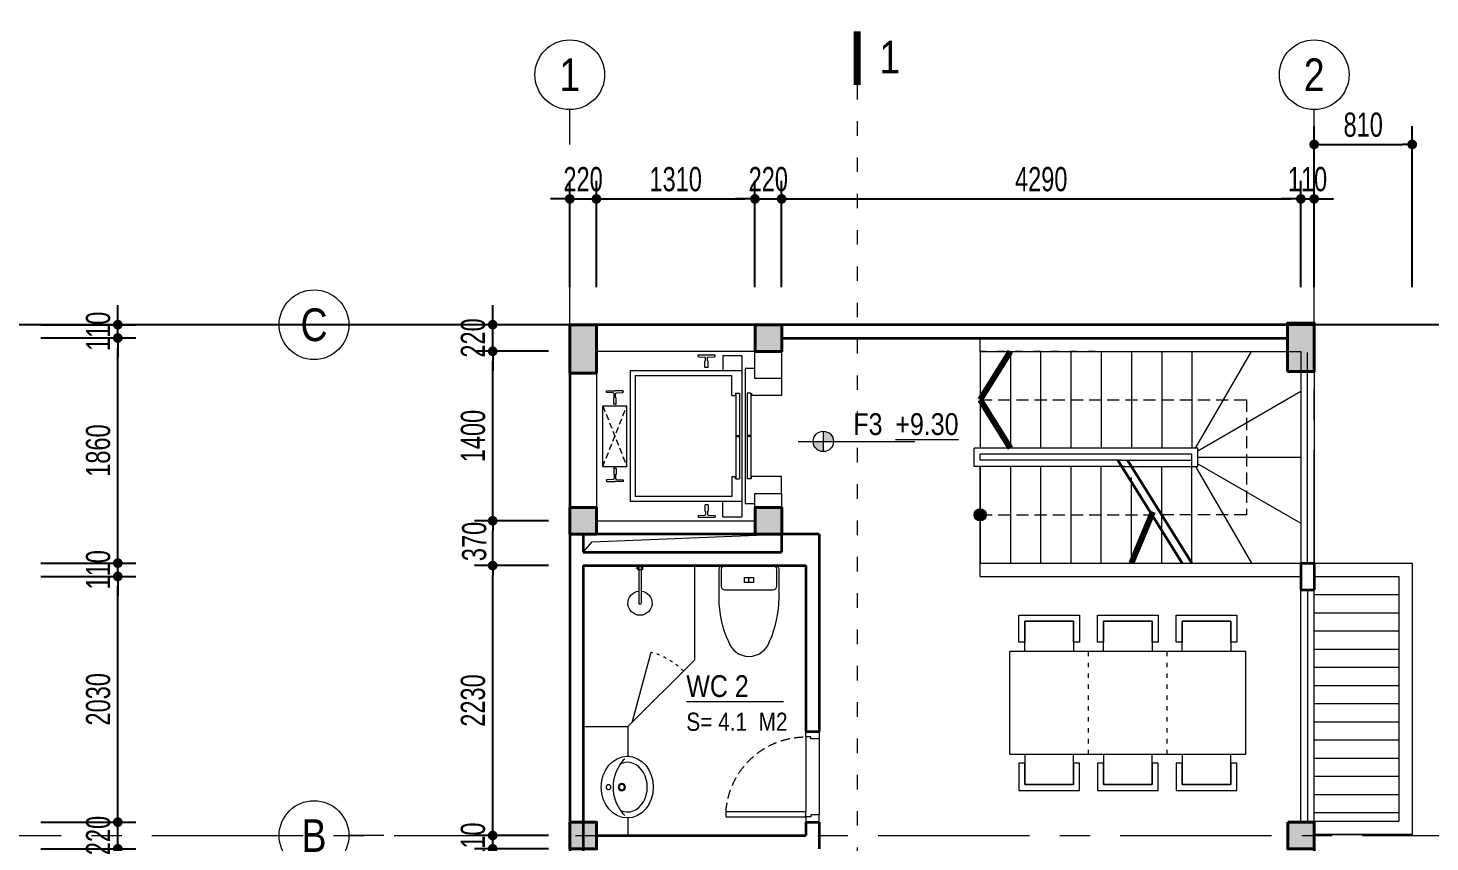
# Model space of a CAD drawing. Header units: millimetres. Extents: x 942520 to 1056220, y -189448 to -147448.
# Drawn here: x 966212 to 977795, y -173459 to -166735 of the extents above; entities that cross this region are included whole.
import ezdxf
from ezdxf.enums import TextEntityAlignment as Align

# ---------------------------------------------------------------- set-up
doc = ezdxf.new("R2010")
doc.units = ezdxf.units.MM
doc.header["$MEASUREMENT"] = 0
doc.header["$PDMODE"] = 2
doc.header["$PDSIZE"] = 1
for name, pattern in [('ACAD_ISO03W100', [30, 12, -18]), ('CENTER', [2, 1.25, -0.25, 0.25, -0.25]), ('DASHED', [0.75, 0.5, -0.25])]:
    doc.linetypes.add(name, pattern=pattern)
doc.layers.get('DEFPOINTS').update_dxf_attribs({"color": 1})
for name, color, linetype, lineweight in [('DWGshare.com_1', 7, 'Continuous', 35), ('DWGshare.com_10', 126, 'Continuous', 13), ('DWGshare.com_11', 142, 'Continuous', 15), ('DWGshare.com_12', 139, 'CENTER', 9), ('DWGshare.com_2', 1, 'Continuous', 40), ('DWGshare.com_3', 125, 'Continuous', 18), ('DWGshare.com_4', 159, 'Continuous', 9), ('DWGshare.com_6', 122, 'Continuous', 18), ('DWGshare.com_7', 139, 'Continuous', 9), ('DWGshare.com_8', 250, 'Continuous', 5)]:
    doc.layers.add(name, color=color, linetype=linetype, lineweight=lineweight)
doc.layers.add('DWGshare.com_18', color=40, linetype='Continuous', lineweight=9, plot=False)
doc.styles.add('DWGshare.com_1', font='VHARIALN.TTF')
doc.styles.add('DWGshare.com_3', font='VHARIALN.TTF', dxfattribs={"width": 0.85})
doc.dimstyles.new('DWGshare.com_1', dxfattribs={"dimscale": 100, "dimtxt": 1.8, "dimasz": 0.8, "dimexe": 1.5, "dimexo": 0, "dimgap": 0.6, "dimtad": 1, "dimdec": 0, "dimlfac": 2, "dimzin": 0, "dimdsep": 46, "dimtxsty": 'DWGshare.com_3', "dimblk": 'DWGshare.com_38', "dimcen": 0, "dimclrd": 256, "dimclre": 256, "dimclrt": 124, "dimazin": 2, "dimtfac": 0.75, "dimtdec": 0, "dimtix": 1, "dimtmove": 2, "dimatfit": 2, "dimfxl": 1, "dimtolj": 1, "dimtzin": 0, "dimarcsym": 0})

# ---------------------------------------------------------------- blocks, each defined once
blk = doc.blocks.new('DWGshare.com_61')
for p, q in [((154, 1420), (295, 1420)), ((295, 1420), (295, 1170)), ((963, 1420), (963, 1170)), ((1104, 1420), (963, 1420)), ((70, 1200), (70, 1120)), ((275, 1170), (295, 1170)), ((983, 1165), (275, 1165)), ((275, 1165), (275, 1135)), ((625, 1165), (625, 1135)), ((633, 1165), (633, 1135)), ((983, 1170), (963, 1170)), ((983, 1165), (983, 1135)), ((1188, 1200), (1188, 1120)), ((1296, 1090), (-38, 1090)), ((-38, 934), (-38, 1090)), ((1188, 1120), (70, 1120)), ((88, 1090), (88, 169)), ((983, 1135), (275, 1135)), ((983, 1073), (275, 1073)), ((275, 1043), (275, 1073)), ((983, 1043), (275, 1043)), ((625, 1043), (625, 1073)), ((633, 1043), (633, 1073)), ((983, 1043), (983, 1073)), ((1170, 169), (1170, 1090)), ((1296, 934), (1296, 1090)), ((-38, 934), (88, 934)), ((295, 1010), (129, 1010)), ((129, 1010), (129, 210)), ((275, 1038), (295, 1038)), ((295, 1010), (295, 1038)), ((963, 1010), (963, 1038)), ((983, 1038), (963, 1038)), ((963, 1010), (1129, 1010)), ((1129, 210), (1129, 1010)), ((1296, 934), (1170, 934)), ((-41, 730), (-41, 870)), ((-31, 870), (-41, 870)), ((-24, 814), (-26, 865)), ((60, 814), (10, 814)), ((10, 814), (10, 814)), ((61, 813), (60, 814)), ((61, 813), (61, 787)), ((1197, 813), (1198, 814)), ((1197, 813), (1197, 787)), ((1198, 814), (1248, 814)), ((1248, 814), (1248, 814)), ((1282, 814), (1284, 865)), ((1289, 870), (1299, 870)), ((1299, 730), (1299, 870)), ((-31, 730), (-41, 730)), ((-26, 735), (-24, 786)), ((5, 809), (-19, 809)), ((5, 791), (-19, 791)), ((60, 786), (10, 786)), ((10, 786), (10, 786)), ((60, 786), (61, 787)), ((1198, 786), (1197, 787)), ((1198, 786), (1248, 786)), ((1248, 786), (1248, 786)), ((1253, 809), (1277, 809)), ((1253, 791), (1277, 791)), ((1284, 735), (1282, 786)), ((1289, 730), (1299, 730)), ((1170, 169), (88, 169)), ((1129, 210), (129, 210)), ((378, 142, 0), (879, 142, 0)), ((378, -58, 0), (378, 142, 0)), ((378, -38, 0), (378, 122, 0)), ((879, -58, 0), (879, 142, 0)), ((879, -38, 0), (879, 122, 0)), ((264, 112, 0), (255, 112, 0)), ((264, 112, 0), (255, 112, 0)), ((255, 112, 0), (255, 42, 0)), ((255, 112, 0), (255, 42, 0)), ((255, -28, 0), (255, 42, 0)), ((255, -28, 0), (255, 42, 0)), ((271, 57, 0), (268, 108, 0)), ((271, 57, 0), (268, 108, 0)), ((271, 27, 0), (268, -23, 0)), ((271, 27, 0), (268, -23, 0)), ((307, 47, 0), (280, 48, 0)), ((307, 47, 0), (280, 48, 0)), ((307, 37, 0), (280, 36, 0)), ((307, 37, 0), (280, 36, 0)), ((363, 52, 0), (313, 52, 0)), ((363, 52, 0), (313, 52, 0)), ((363, 33, 0), (313, 33, 0)), ((363, 33, 0), (313, 33, 0)), ((363, 42, 0), (363, 52, 0)), ((363, 42, 0), (363, 52, 0)), ((363, 42, 0), (363, 33, 0)), ((363, 42, 0), (363, 33, 0)), ((894, 42, 0), (894, 52, 0)), ((894, 52, 0), (945, 52, 0)), ((894, 42, 0), (894, 33, 0)), ((894, 33, 0), (945, 33, 0)), ((951, 47, 0), (978, 48, 0)), ((951, 37, 0), (978, 36, 0)), ((987, 57, 0), (990, 108, 0)), ((987, 27, 0), (990, -23, 0)), ((994, 112, 0), (1002, 112, 0)), ((1002, 112, 0), (1002, 42, 0)), ((1002, -28, 0), (1002, 42, 0)), ((264, -28, 0), (255, -28, 0)), ((264, -28, 0), (255, -28, 0)), ((378, -58, 0), (879, -58, 0)), ((994, -28, 0), (1002, -28, 0))]:
    blk.add_line(p, q)
at = {"linetype": 'DASHED', "ltscale": 100}
for p, q in [((879, -58, 0), (378, 142, 0)), ((378, -58, 0), (879, 142, 0))]:
    blk.add_line(p, q, dxfattribs=at)
for centre, radius, start, end in [((-31, 865), 5, 2.8041, 90), ((-19, 814), 5, 182.8041, 270), ((5, 814), 5, 270, 0), ((1253, 814), 5, 180, 270), ((1277, 814), 5, 270, 357.1959), ((1289, 865), 5, 90, 177.1959), ((-31, 735), 5, 270, 357.1959), ((-19, 786), 5, 90, 177.1959), ((5, 786), 5, 0, 90), ((1253, 786), 5, 90, 180), ((1277, 786), 5, 2.8041, 90), ((1289, 735), 5, 182.8041, 270), ((264, 107, 0), 4.8, 3.2718, 90), ((264, 107, 0), 4.8, 3.2718, 90), ((281, 58, 0), 9.5, 183.2718, 267.8011), ((281, 58, 0), 9.5, 183.2718, 267.8011), ((281, 27, 0), 9.5, 92.1989, 176.7282), ((281, 27, 0), 9.5, 92.1989, 176.7282), ((307, 54, 0), 6.4, 267.8011, 342.7257), ((307, 54, 0), 6.4, 267.8011, 342.7257), ((307, 31, 0), 6.4, 17.2743, 92.1989), ((307, 31, 0), 6.4, 17.2743, 92.1989), ((951, 54, 0), 6.4, 197.2743, 272.1989), ((951, 31, 0), 6.4, 87.8011, 162.7257), ((977, 58, 0), 9.5, 272.1989, 356.7282), ((977, 27, 0), 9.5, 3.2718, 87.8011), ((994, 107, 0), 4.8, 90, 176.7282), ((264, -23, 0), 4.8, 270, 356.7282), ((264, -23, 0), 4.8, 270, 356.7282), ((994, -23, 0), 4.8, 183.2718, 270)]:
    blk.add_arc(centre, radius, start, end)
blk = doc.blocks.new('DWGshare.com_64')
at = {"layer": 'DWGshare.com_1', "linetype": 'Continuous', "lineweight": 0}
blk.add_lwpolyline([(1395, 0), (1730, 0), (1730, 1750), (0, 1750), (0, 0), (445, 0), (445, 220), (220, 220), (220, 1530), (1620, 1530), (1620, 220), (1395, 220), (1395, 0)], dxfattribs=at)
at = {"layer": 'DWGshare.com_8', "rotation": 180}
blk.add_blockref('DWGshare.com_61', (1549, 1420), dxfattribs=at)
blk = doc.blocks.new('DWGshare.com_22')
at = {"ltscale": 2}
for p, q in [((-705, 110), (-85, 110)), ((-690, 0), (-60, 0))]:
    blk.add_line(p, q, dxfattribs=at)
for points in [[(-45, 770), (-45, 110), (-85, 110), (-85, 770)], [(-750, 110), (-750, 0), (-690, 0), (-690, 70), (-705, 70), (-705, 110)], [(0, 110), (0, 0), (-60, 0), (-60, 70), (-45, 70), (-45, 110)]]:
    blk.add_lwpolyline(points, close=True, dxfattribs=at)
at = {"linetype": 'DASHED', "ltscale": 150}
blk.add_arc((-43, 109), 662, 93.6625, 179.9173, dxfattribs=at)
blk = doc.blocks.new('DWGshare.com_21')
blk.add_line((139, -15), (99, -15))
for points in [[(37, 235), (37, 235, 0.414214), (0, 198), (0, -228, 0.414214), (37, -265), (266, -265, 0.10183), (628, -185, 0.71705), (628, 155, 0.10183), (266, 235), (37, 235)], [(0, -215, 0.414214), (30, -245), (170, -245, 0.414214), (200, -215), (200, 185, 0.414214), (170, 215), (30, 215, 0.414214), (0, 185)]]:
    blk.add_lwpolyline(points, format="xyb")
blk.add_lwpolyline([(139, -52), (99, -52), (99, 22), (139, 22)], close=True)
blk = doc.blocks.new('DWGshare.com_31')
for centre, radius in [((-110, 0), 20), ((0, 0), 30), ((0, 0), 22.5)]:
    blk.add_circle(centre, radius)
for centre, radius, start, end in [((85, 152), 101, 126.5424, 148.3079), ((271, 0), 341, 142.9899, 217.0101), ((85, -152), 101, 211.6921, 233.4576)]:
    blk.add_arc(centre, radius, start, end)
at = {"extrusion": (0, 0, -1)}
blk.add_ellipse((45, 0), major_axis=(0, -255), ratio=0.843137, dxfattribs=at)
blk.add_ellipse((45, 0), major_axis=(0, -205), ratio=0.804878, start_param=2.803213, end_param=6.621564, dxfattribs=at)
blk = doc.blocks.new('DWGshare.com_27')
at = {"lineweight": 0}
for p, q in [((-20, 305), (-20, 275)), ((-20, 305), (20, 305)), ((-20, 275), (20, 275)), ((-18, 305), (-18, 275)), ((-15, 310), (-15, 305)), ((-15, 310), (15, 310)), ((-15, 305), (-15, 275)), ((-10, 310), (-10, 0)), ((-10, 305), (-10, 287)), ((10, 310), (10, 0)), ((10, 305), (10, 287)), ((15, 310), (15, 305)), ((15, 305), (15, 275)), ((18, 305), (18, 275)), ((20, 305), (20, 275))]:
    blk.add_line(p, q, dxfattribs=at)
at = {"lineweight": 0, "flags": 128}
blk.add_lwpolyline([(20, 287), (30, 287), (30, 292), (20, 292)], dxfattribs=at)
at = {"lineweight": 0}
for radius, start, end in [(100, 95.7392, 84.2608), (10, 180, 360)]:
    blk.add_arc((0, 0), radius, start, end, dxfattribs=at)
blk = doc.blocks.new('DWGshare.com_11')
blk.add_line((0, 0), (520, 300))
at = {"linetype": 'ACAD_ISO03W100', "ltscale": 2}
blk.add_arc((0, 0), 600, 0, 30, dxfattribs=at)
blk = doc.blocks.new('DWGshare.com_38')
at = {"color": 0, "linetype": 'ByBlock', "lineweight": -2}
blk.add_line((-0.5, 0), (-1, 0), dxfattribs=at)
at = {"color": 0, "linetype": 'ByBlock', "const_width": 0.5}
blk.add_lwpolyline([(-0.25, 0, 1), (0.25, 0, 1)], format="xyb", close=True, dxfattribs=at)
blk = doc.blocks.new('*D54')
at = {"layer": 'DEFPOINTS', "color": 0, "linetype": 'Continuous', "transparency": 16777216}
for p in [(966319, -173296), (966954, -173296), (966319, -173516)]:
    blk.add_point(p, dxfattribs=at)
at = {"layer": 'DWGshare.com_10', "linetype": 'Continuous', "lineweight": -2, "transparency": 16777216}
for p, q in [((966954, -173216), (966954, -173136)), ((966319, -173296), (967104, -173296)), ((966954, -173516), (966954, -173296)), ((966319, -173516), (967104, -173516)), ((966954, -173596), (966954, -173676))]:
    blk.add_line(p, q, dxfattribs=at)
at = {"layer": 'DWGshare.com_10', "linetype": 'Continuous', "lineweight": -2, "transparency": 16777216, "xscale": 80, "yscale": 80, "zscale": 80}
for p, rotation in [((966954, -173296), 270), ((966954, -173516), 90)]:
    blk.add_blockref('DWGshare.com_38', p, dxfattribs=dict(at, rotation=rotation))
at = {"layer": 'DWGshare.com_10', "color": 124, "linetype": 'Continuous', "transparency": 16777216, "insert": (966792, -173406), "char_height": 200, "attachment_point": 5, "rotation": 90, "style": 'DWGshare.com_3'}
blk.add_mtext('\\A1;220', dxfattribs=at)
blk = doc.blocks.new('DWGshare.com_108')
at = {"color": 0, "linetype": 'ByBlock', "lineweight": -2}
for p, q in [((-1, 0.17), (0, 0)), ((-1, 0.17), (-1, -0.17)), ((0, 0), (-1, -0.17))]:
    blk.add_line(p, q, dxfattribs=at)
blk = doc.blocks.new('*D55')
at = {"layer": 'DEFPOINTS', "color": 0, "linetype": 'Continuous', "transparency": 16777216}
for p in [(966319, -171266), (966954, -171266), (966319, -173296)]:
    blk.add_point(p, dxfattribs=at)
at = {"layer": 'DWGshare.com_10', "linetype": 'Continuous', "lineweight": -2, "transparency": 16777216}
for p, q in [((966319, -171266), (967104, -171266)), ((966954, -173216), (966954, -171346)), ((966319, -173296), (967104, -173296))]:
    blk.add_line(p, q, dxfattribs=at)
at = {"layer": 'DWGshare.com_10', "linetype": 'Continuous', "lineweight": -2, "transparency": 16777216, "xscale": 80, "yscale": 80, "zscale": 80}
for p, rotation in [((966954, -171266), 90), ((966954, -173296), 270)]:
    blk.add_blockref('DWGshare.com_38', p, dxfattribs=dict(at, rotation=rotation))
at = {"layer": 'DWGshare.com_10', "color": 124, "linetype": 'Continuous', "transparency": 16777216, "insert": (966792, -172281), "char_height": 200, "attachment_point": 5, "rotation": 90, "style": 'DWGshare.com_3'}
blk.add_mtext('\\A1;2030', dxfattribs=at)
blk = doc.blocks.new('*D56')
at = {"layer": 'DEFPOINTS', "color": 0, "linetype": 'Continuous', "transparency": 16777216}
for p in [(966319, -171156), (966954, -171156), (966319, -171266)]:
    blk.add_point(p, dxfattribs=at)
at = {"layer": 'DWGshare.com_10', "linetype": 'Continuous', "lineweight": -2, "transparency": 16777216}
for p, q in [((966954, -171076), (966954, -170996)), ((966319, -171156), (967104, -171156)), ((966954, -171266), (966954, -171156)), ((966319, -171266), (967104, -171266)), ((966954, -171346), (966954, -171426))]:
    blk.add_line(p, q, dxfattribs=at)
at = {"layer": 'DWGshare.com_10', "linetype": 'Continuous', "lineweight": -2, "transparency": 16777216, "xscale": 80, "yscale": 80, "zscale": 80}
for p, rotation in [((966954, -171156), 270), ((966954, -171266), 90)]:
    blk.add_blockref('DWGshare.com_38', p, dxfattribs=dict(at, rotation=rotation))
at = {"layer": 'DWGshare.com_10', "color": 124, "linetype": 'Continuous', "transparency": 16777216, "insert": (966792, -171211), "char_height": 200, "attachment_point": 5, "rotation": 90, "style": 'DWGshare.com_3'}
blk.add_mtext('\\A1;110', dxfattribs=at)
blk = doc.blocks.new('*D57')
at = {"layer": 'DEFPOINTS', "color": 0, "linetype": 'Continuous', "transparency": 16777216}
for p in [(966319, -169296), (966954, -169296), (966319, -171156)]:
    blk.add_point(p, dxfattribs=at)
at = {"layer": 'DWGshare.com_10', "linetype": 'Continuous', "lineweight": -2, "transparency": 16777216}
for p, q in [((966319, -169296), (967104, -169296)), ((966954, -171076), (966954, -169376)), ((966319, -171156), (967104, -171156))]:
    blk.add_line(p, q, dxfattribs=at)
at = {"layer": 'DWGshare.com_10', "linetype": 'Continuous', "lineweight": -2, "transparency": 16777216, "xscale": 80, "yscale": 80, "zscale": 80}
for p, rotation in [((966954, -169296), 90), ((966954, -171156), 270)]:
    blk.add_blockref('DWGshare.com_38', p, dxfattribs=dict(at, rotation=rotation))
at = {"layer": 'DWGshare.com_10', "color": 124, "linetype": 'Continuous', "transparency": 16777216, "insert": (966792, -170226), "char_height": 200, "attachment_point": 5, "rotation": 90, "style": 'DWGshare.com_3'}
blk.add_mtext('\\A1;1860', dxfattribs=at)
blk = doc.blocks.new('*D58')
at = {"layer": 'DEFPOINTS', "color": 0, "linetype": 'Continuous', "transparency": 16777216}
for p in [(966319, -169186), (966954, -169186), (966319, -169296)]:
    blk.add_point(p, dxfattribs=at)
at = {"layer": 'DWGshare.com_10', "linetype": 'Continuous', "lineweight": -2, "transparency": 16777216}
for p, q in [((966954, -169106), (966954, -169026)), ((966319, -169186), (967104, -169186)), ((966954, -169296), (966954, -169186)), ((966319, -169296), (967104, -169296)), ((966954, -169376), (966954, -169456))]:
    blk.add_line(p, q, dxfattribs=at)
at = {"layer": 'DWGshare.com_10', "linetype": 'Continuous', "lineweight": -2, "transparency": 16777216, "xscale": 80, "yscale": 80, "zscale": 80}
for p, rotation in [((966954, -169186), 270), ((966954, -169296), 90)]:
    blk.add_blockref('DWGshare.com_38', p, dxfattribs=dict(at, rotation=rotation))
at = {"layer": 'DWGshare.com_10', "color": 124, "linetype": 'Continuous', "transparency": 16777216, "insert": (966792, -169241), "char_height": 200, "attachment_point": 5, "rotation": 90, "style": 'DWGshare.com_3'}
blk.add_mtext('\\A1;110', dxfattribs=at)
blk = doc.blocks.new('*D87')
at = {"layer": 'DEFPOINTS', "color": 0, "linetype": 'Continuous', "transparency": 16777216}
for p in [(970908, -168147), (970688, -168877), (970908, -168877)]:
    blk.add_point(p, dxfattribs=at)
at = {"layer": 'DWGshare.com_10', "linetype": 'Continuous', "lineweight": -2, "transparency": 16777216}
for p, q in [((970688, -168877), (970688, -167997)), ((970908, -168877), (970908, -167997)), ((970608, -168147), (970528, -168147)), ((970688, -168147), (970908, -168147)), ((970988, -168147), (971068, -168147))]:
    blk.add_line(p, q, dxfattribs=at)
at = {"layer": 'DWGshare.com_10', "linetype": 'Continuous', "lineweight": -2, "transparency": 16777216, "xscale": 80, "yscale": 80, "zscale": 80}
blk.add_blockref('DWGshare.com_38', (970688, -168147), dxfattribs=at)
at = {"layer": 'DWGshare.com_10', "linetype": 'Continuous', "lineweight": -2, "transparency": 16777216, "xscale": 80, "yscale": 80, "zscale": 80, "rotation": 180}
blk.add_blockref('DWGshare.com_38', (970908, -168147), dxfattribs=at)
at = {"layer": 'DWGshare.com_10', "color": 124, "linetype": 'Continuous', "transparency": 16777216, "insert": (970798, -167985), "char_height": 200, "attachment_point": 5, "style": 'DWGshare.com_3'}
blk.add_mtext('\\A1;220', dxfattribs=at)
blk = doc.blocks.new('*D88')
at = {"layer": 'DEFPOINTS', "color": 0, "linetype": 'Continuous', "transparency": 16777216}
for p in [(972218, -168147), (970908, -168877), (972218, -168877)]:
    blk.add_point(p, dxfattribs=at)
at = {"layer": 'DWGshare.com_10', "linetype": 'Continuous', "lineweight": -2, "transparency": 16777216}
for p, q in [((970908, -168877), (970908, -167997)), ((972218, -168877), (972218, -167997)), ((970988, -168147), (972138, -168147))]:
    blk.add_line(p, q, dxfattribs=at)
at = {"layer": 'DWGshare.com_10', "linetype": 'Continuous', "lineweight": -2, "transparency": 16777216, "xscale": 80, "yscale": 80, "zscale": 80, "rotation": 180}
blk.add_blockref('DWGshare.com_38', (970908, -168147), dxfattribs=at)
at = {"layer": 'DWGshare.com_10', "linetype": 'Continuous', "lineweight": -2, "transparency": 16777216, "xscale": 80, "yscale": 80, "zscale": 80}
blk.add_blockref('DWGshare.com_38', (972218, -168147), dxfattribs=at)
at = {"layer": 'DWGshare.com_10', "color": 124, "linetype": 'Continuous', "transparency": 16777216, "insert": (971563, -167985), "char_height": 200, "attachment_point": 5, "style": 'DWGshare.com_3'}
blk.add_mtext('\\A1;1310', dxfattribs=at)
blk = doc.blocks.new('*D89')
at = {"layer": 'DEFPOINTS', "color": 0, "linetype": 'Continuous', "transparency": 16777216}
for p in [(972438, -168147), (972218, -168877), (972438, -168877)]:
    blk.add_point(p, dxfattribs=at)
at = {"layer": 'DWGshare.com_10', "linetype": 'Continuous', "lineweight": -2, "transparency": 16777216}
for p, q in [((972218, -168877), (972218, -167997)), ((972438, -168877), (972438, -167997)), ((972138, -168147), (972058, -168147)), ((972218, -168147), (972438, -168147)), ((972518, -168147), (972598, -168147))]:
    blk.add_line(p, q, dxfattribs=at)
at = {"layer": 'DWGshare.com_10', "linetype": 'Continuous', "lineweight": -2, "transparency": 16777216, "xscale": 80, "yscale": 80, "zscale": 80}
blk.add_blockref('DWGshare.com_38', (972218, -168147), dxfattribs=at)
at = {"layer": 'DWGshare.com_10', "linetype": 'Continuous', "lineweight": -2, "transparency": 16777216, "xscale": 80, "yscale": 80, "zscale": 80, "rotation": 180}
blk.add_blockref('DWGshare.com_38', (972438, -168147), dxfattribs=at)
at = {"layer": 'DWGshare.com_10', "color": 124, "linetype": 'Continuous', "transparency": 16777216, "insert": (972328, -167985), "char_height": 200, "attachment_point": 5, "style": 'DWGshare.com_3'}
blk.add_mtext('\\A1;220', dxfattribs=at)
blk = doc.blocks.new('*D90')
at = {"layer": 'DEFPOINTS', "color": 0, "linetype": 'Continuous', "transparency": 16777216}
for p in [(976728, -168147), (972438, -168877), (976728, -168877)]:
    blk.add_point(p, dxfattribs=at)
at = {"layer": 'DWGshare.com_10', "linetype": 'Continuous', "lineweight": -2, "transparency": 16777216}
for p, q in [((972438, -168877), (972438, -167997)), ((976728, -168877), (976728, -167997)), ((972518, -168147), (976648, -168147))]:
    blk.add_line(p, q, dxfattribs=at)
at = {"layer": 'DWGshare.com_10', "linetype": 'Continuous', "lineweight": -2, "transparency": 16777216, "xscale": 80, "yscale": 80, "zscale": 80, "rotation": 180}
blk.add_blockref('DWGshare.com_38', (972438, -168147), dxfattribs=at)
at = {"layer": 'DWGshare.com_10', "linetype": 'Continuous', "lineweight": -2, "transparency": 16777216, "xscale": 80, "yscale": 80, "zscale": 80}
blk.add_blockref('DWGshare.com_38', (976728, -168147), dxfattribs=at)
at = {"layer": 'DWGshare.com_10', "color": 124, "linetype": 'Continuous', "transparency": 16777216, "insert": (974583, -167985), "char_height": 200, "attachment_point": 5, "style": 'DWGshare.com_3'}
blk.add_mtext('\\A1;4290', dxfattribs=at)
blk = doc.blocks.new('*D91')
at = {"layer": 'DEFPOINTS', "color": 0, "linetype": 'Continuous', "transparency": 16777216}
for p in [(976838, -168147), (976728, -168877), (976838, -168877)]:
    blk.add_point(p, dxfattribs=at)
at = {"layer": 'DWGshare.com_10', "linetype": 'Continuous', "lineweight": -2, "transparency": 16777216}
for p, q in [((976728, -168877), (976728, -167997)), ((976838, -168877), (976838, -167997)), ((976648, -168147), (976568, -168147)), ((976728, -168147), (976838, -168147)), ((976918, -168147), (976998, -168147))]:
    blk.add_line(p, q, dxfattribs=at)
at = {"layer": 'DWGshare.com_10', "linetype": 'Continuous', "lineweight": -2, "transparency": 16777216, "xscale": 80, "yscale": 80, "zscale": 80}
blk.add_blockref('DWGshare.com_38', (976728, -168147), dxfattribs=at)
at = {"layer": 'DWGshare.com_10', "linetype": 'Continuous', "lineweight": -2, "transparency": 16777216, "xscale": 80, "yscale": 80, "zscale": 80, "rotation": 180}
blk.add_blockref('DWGshare.com_38', (976838, -168147), dxfattribs=at)
at = {"layer": 'DWGshare.com_10', "color": 124, "linetype": 'Continuous', "transparency": 16777216, "insert": (976783, -167985), "char_height": 200, "attachment_point": 5, "style": 'DWGshare.com_3'}
blk.add_mtext('\\A1;110', dxfattribs=at)
blk = doc.blocks.new('DWGshare.com_28')
blk.add_line((0, -288), (0, 0))
blk.add_circle((0, 288), 288)
at = {"style": 'DWGshare.com_1'}
blk.add_attdef('1', text='', height=270, dxfattribs=at).set_placement((0, 288), align=Align.MIDDLE_CENTER)
blk = doc.blocks.new('DWGshare.com_98')
at = {"layer": 'DWGshare.com_6'}
ref = blk.add_blockref('DWGshare.com_28', (0, 10817.3), dxfattribs=at)
ref.add_attrib('1', '1', dxfattribs={"layer": '0', "height": 270, "style": 'DWGshare.com_1'}).set_placement((0, 11105), align=Align.MIDDLE_CENTER)
ref = blk.add_blockref('DWGshare.com_28', (6150, 10817.3), dxfattribs=at)
ref.add_attrib('1', '2', dxfattribs={"layer": '0', "height": 270, "style": 'DWGshare.com_1'}).set_placement((6150, 11105), align=Align.MIDDLE_CENTER)
ref = blk.add_blockref('DWGshare.com_28', (-1825.3, 9040), dxfattribs=dict(at, rotation=90))
ref.add_attrib('1', 'c', dxfattribs={"layer": '0', "height": 270, "style": 'DWGshare.com_1'}).set_placement((-2113, 9040), align=Align.MIDDLE_CENTER)
ref = blk.add_blockref('DWGshare.com_28', (-1825.3, 4820), dxfattribs=dict(at, rotation=90))
ref.add_attrib('1', 'b', dxfattribs={"layer": '0', "height": 270, "style": 'DWGshare.com_1'}).set_placement((-2113, 4820), align=Align.MIDDLE_CENTER)
blk = doc.blocks.new('*D100')
at = {"layer": 'DEFPOINTS', "color": 0, "linetype": 'Continuous', "transparency": 16777216}
for p in [(977648, -167697), (976838, -168877), (977648, -168877)]:
    blk.add_point(p, dxfattribs=at)
at = {"layer": 'DWGshare.com_10', "linetype": 'Continuous', "lineweight": -2, "transparency": 16777216}
for p, q in [((976838, -168877), (976838, -167547)), ((977648, -168877), (977648, -167547)), ((976918, -167697), (977568, -167697))]:
    blk.add_line(p, q, dxfattribs=at)
at = {"layer": 'DWGshare.com_10', "linetype": 'Continuous', "lineweight": -2, "transparency": 16777216, "xscale": 80, "yscale": 80, "zscale": 80, "rotation": 180}
blk.add_blockref('DWGshare.com_38', (976838, -167697), dxfattribs=at)
at = {"layer": 'DWGshare.com_10', "linetype": 'Continuous', "lineweight": -2, "transparency": 16777216, "xscale": 80, "yscale": 80, "zscale": 80}
blk.add_blockref('DWGshare.com_38', (977648, -167697), dxfattribs=at)
at = {"layer": 'DWGshare.com_10', "color": 124, "linetype": 'Continuous', "transparency": 16777216, "insert": (977243, -167535), "char_height": 200, "attachment_point": 5, "style": 'DWGshare.com_3'}
blk.add_mtext('\\A1;810', dxfattribs=at)
blk = doc.blocks.new('DWGshare.com_24')
h = blk.add_hatch(color=256)
h.paths.add_polyline_path([(-755, 84), (-755, 0), (-671, 0, 0.414214)])
h.paths.add_polyline_path([(-755, 0), (-839, 0, 0.414214), (-755, -84)])
for p, q in [((-964, 0), (0, 0)), ((-755, 84), (-755, -84))]:
    blk.add_line(p, q)
blk.add_circle((-755, 0), 84)
at = {"style": 'DWGshare.com_1', "flags": 12}
for tag, p in [('F2', (-507, 53)), ('%%U+3.60', (0, 53))]:
    blk.add_attdef(tag, p, '', height=180, dxfattribs=at)
blk = doc.blocks.new('DWGshare.com_39')
at = {"layer": 'DWGshare.com_2'}
h = blk.add_hatch(color=256, dxfattribs=at)
h.dxf.hatch_style = 1
h.paths.add_polyline_path([(749369, 239623), (749589, 239623), (749589, 239843), (749369, 239843)])
blk.add_lwpolyline([(749369, 239623), (749589, 239623), (749589, 239843), (749369, 239843)], close=True, dxfattribs=at)
blk = doc.blocks.new('DWGshare.com_44')
at = {"layer": 'DWGshare.com_2'}
blk.add_hatch(color=256, dxfattribs=at).paths.add_polyline_path([(-180, 0), (220, 0), (220, 220), (-180, 220)])
blk.add_lwpolyline([(-180, 0), (220, 0), (220, 220), (-180, 220)], close=True, dxfattribs=at)
blk = doc.blocks.new('DWGshare.com_101')
at = {"layer": 'DWGshare.com_3'}
blk.add_line((1717, -239), (1607, -239), dxfattribs=at)
at = {"layer": 'DWGshare.com_2', "xscale": -1}
for name, p, rotation in [('DWGshare.com_44', (-33, -239), 270), ('DWGshare.com_39', (-747871, 239604), 180), ('DWGshare.com_44', (5897, -225), 270), ('DWGshare.com_39', (-749401, 238094), 180), ('DWGshare.com_39', (-747871, 238094), 180), ('DWGshare.com_39', (-749401, 235494), 180), ('DWGshare.com_39', (-743471, 235494), 180), ('DWGshare.com_44', (187, -8839), 90), ('DWGshare.com_44', (6117, -8839), 90)]:
    blk.add_blockref(name, p, dxfattribs=dict(at, rotation=rotation))
blk = doc.blocks.new('*D160')
at = {"layer": 'DEFPOINTS', "color": 0, "linetype": 'Continuous', "transparency": 16777216}
for p in [(970051, -173406), (970511, -173406), (970511, -173516)]:
    blk.add_point(p, dxfattribs=at)
at = {"layer": 'DWGshare.com_10', "linetype": 'Continuous', "lineweight": -2, "transparency": 16777216}
for p, q in [((970051, -173326), (970051, -173246)), ((970511, -173406), (969901, -173406)), ((970051, -173516), (970051, -173406)), ((970511, -173516), (969901, -173516)), ((970051, -173596), (970051, -173676))]:
    blk.add_line(p, q, dxfattribs=at)
at = {"layer": 'DWGshare.com_10', "linetype": 'Continuous', "lineweight": -2, "transparency": 16777216, "xscale": 80, "yscale": 80, "zscale": 80}
for p, rotation in [((970051, -173406), 270), ((970051, -173516), 90)]:
    blk.add_blockref('DWGshare.com_38', p, dxfattribs=dict(at, rotation=rotation))
at = {"layer": 'DWGshare.com_10', "color": 124, "linetype": 'Continuous', "transparency": 16777216, "insert": (969889, -173461), "char_height": 200, "attachment_point": 5, "rotation": 90, "style": 'DWGshare.com_3'}
blk.add_mtext('\\A1;110', dxfattribs=at)
blk = doc.blocks.new('*D161')
at = {"layer": 'DEFPOINTS', "color": 0, "linetype": 'Continuous', "transparency": 16777216}
for p in [(970051, -171176), (970511, -171176), (970511, -173406)]:
    blk.add_point(p, dxfattribs=at)
at = {"layer": 'DWGshare.com_10', "linetype": 'Continuous', "lineweight": -2, "transparency": 16777216}
for p, q in [((970511, -171176), (969901, -171176)), ((970051, -173326), (970051, -171256)), ((970511, -173406), (969901, -173406))]:
    blk.add_line(p, q, dxfattribs=at)
at = {"layer": 'DWGshare.com_10', "linetype": 'Continuous', "lineweight": -2, "transparency": 16777216, "xscale": 80, "yscale": 80, "zscale": 80}
for p, rotation in [((970051, -171176), 90), ((970051, -173406), 270)]:
    blk.add_blockref('DWGshare.com_38', p, dxfattribs=dict(at, rotation=rotation))
at = {"layer": 'DWGshare.com_10', "color": 124, "linetype": 'Continuous', "transparency": 16777216, "insert": (969889, -172291), "char_height": 200, "attachment_point": 5, "rotation": 90, "style": 'DWGshare.com_3'}
blk.add_mtext('\\A1;2230', dxfattribs=at)
blk = doc.blocks.new('*D162')
at = {"layer": 'DEFPOINTS', "color": 0, "linetype": 'Continuous', "transparency": 16777216}
for p in [(970051, -170806), (970511, -170806), (970511, -171176)]:
    blk.add_point(p, dxfattribs=at)
at = {"layer": 'DWGshare.com_10', "linetype": 'Continuous', "lineweight": -2, "transparency": 16777216}
for p, q in [((970511, -170806), (969901, -170806)), ((970051, -171096), (970051, -170886)), ((970511, -171176), (969901, -171176))]:
    blk.add_line(p, q, dxfattribs=at)
at = {"layer": 'DWGshare.com_10', "linetype": 'Continuous', "lineweight": -2, "transparency": 16777216, "xscale": 80, "yscale": 80, "zscale": 80}
for p, rotation in [((970051, -170806), 90), ((970051, -171176), 270)]:
    blk.add_blockref('DWGshare.com_38', p, dxfattribs=dict(at, rotation=rotation))
at = {"layer": 'DWGshare.com_10', "color": 124, "linetype": 'Continuous', "transparency": 16777216, "insert": (969899, -170977), "char_height": 200, "attachment_point": 5, "rotation": 90, "style": 'DWGshare.com_3'}
blk.add_mtext('\\A1;370', dxfattribs=at)
blk = doc.blocks.new('*D163')
at = {"layer": 'DEFPOINTS', "color": 0, "linetype": 'Continuous', "transparency": 16777216}
for p in [(970051, -169406), (970511, -169406), (970511, -170806)]:
    blk.add_point(p, dxfattribs=at)
at = {"layer": 'DWGshare.com_10', "linetype": 'Continuous', "lineweight": -2, "transparency": 16777216}
for p, q in [((970511, -169406), (969901, -169406)), ((970051, -170726), (970051, -169486)), ((970511, -170806), (969901, -170806))]:
    blk.add_line(p, q, dxfattribs=at)
at = {"layer": 'DWGshare.com_10', "linetype": 'Continuous', "lineweight": -2, "transparency": 16777216, "xscale": 80, "yscale": 80, "zscale": 80}
for p, rotation in [((970051, -169406), 90), ((970051, -170806), 270)]:
    blk.add_blockref('DWGshare.com_38', p, dxfattribs=dict(at, rotation=rotation))
at = {"layer": 'DWGshare.com_10', "color": 124, "linetype": 'Continuous', "transparency": 16777216, "insert": (969889, -170106), "char_height": 200, "attachment_point": 5, "rotation": 90, "style": 'DWGshare.com_3'}
blk.add_mtext('\\A1;1400', dxfattribs=at)
blk = doc.blocks.new('*D164')
at = {"layer": 'DEFPOINTS', "color": 0, "linetype": 'Continuous', "transparency": 16777216}
for p in [(970051, -169186), (970511, -169186), (970511, -169406)]:
    blk.add_point(p, dxfattribs=at)
at = {"layer": 'DWGshare.com_10', "linetype": 'Continuous', "lineweight": -2, "transparency": 16777216}
for p, q in [((970051, -169106), (970051, -169026)), ((970511, -169186), (969901, -169186)), ((970051, -169406), (970051, -169186)), ((970511, -169406), (969901, -169406)), ((970051, -169486), (970051, -169566))]:
    blk.add_line(p, q, dxfattribs=at)
at = {"layer": 'DWGshare.com_10', "linetype": 'Continuous', "lineweight": -2, "transparency": 16777216, "xscale": 80, "yscale": 80, "zscale": 80}
for p, rotation in [((970051, -169186), 270), ((970051, -169406), 90)]:
    blk.add_blockref('DWGshare.com_38', p, dxfattribs=dict(at, rotation=rotation))
at = {"layer": 'DWGshare.com_10', "color": 124, "linetype": 'Continuous', "transparency": 16777216, "insert": (969889, -169296), "char_height": 200, "attachment_point": 5, "rotation": 90, "style": 'DWGshare.com_3'}
blk.add_mtext('\\A1;220', dxfattribs=at)
blk = doc.blocks.new('DWGshare.com_2')
at = {"style": 'DWGshare.com_1'}
for tag, p in [('ROOM', (0, 283)), ('%%UROOM', (0, 0))]:
    blk.add_attdef(tag, p, '', height=180, dxfattribs=at)
at = {"color": 126, "style": 'DWGshare.com_1'}
for tag, p in [('S=101M2', (0, -279)), ('9.E.2', (0, -493))]:
    blk.add_attdef(tag, p, '', height=150, dxfattribs=at)
blk = doc.blocks.new('DWGshare.com_107')
blk.add_lwpolyline([(0, 441, 57.6, 57.6, 0), (0, 0, 0, 0, 0), (349, 0, 0, 0, 0)], format="xyseb")
at = {"style": 'DWGshare.com_1'}
blk.add_attdef('2', text='', height=270, dxfattribs=at).set_placement((253, 94), align=Align.CENTER)
blk = doc.blocks.new('DWGshare.com_113')
at = {"layer": 'DWGshare.com_6', "linetype": 'ACAD_ISO03W100', "ltscale": 10}
blk.add_line((950519, -229623), (950519, -245530), dxfattribs=at)
at = {"layer": 'DWGshare.com_6'}
ref = blk.add_blockref('DWGshare.com_107', (950519, -229623), dxfattribs=at)
ref.add_attrib('2', '1', dxfattribs={"layer": '0', "height": 270, "style": 'DWGshare.com_1'}).set_placement((950789, -229529), align=Align.CENTER)
blk = doc.blocks.new('DWGshare.com_19')
at = {"extrusion": (0, 0, -1)}
for p, q in [((0, 0), (0, 850)), ((0, 850), (1950, 850)), ((1950, 0), (0, 0))]:
    blk.add_line(p, q, dxfattribs=at)
at = {"linetype": 'ACAD_ISO03W100', "ltscale": 3}
for p, q in [((650, 0), (650, 850)), ((1300, 0), (1300, 850))]:
    blk.add_line(p, q, dxfattribs=at)
blk.add_line((1950, 0), (1950, 850))
for points in [[(575, 1150), (75, 1150), (75, 925), (125, 925), (125, 1100), (525, 1100), (525, 925), (575, 925)], [(1225, 1150), (725, 1150), (725, 925), (775, 925), (775, 1100), (1175, 1100), (1175, 925), (1225, 925)], [(1875, 1150), (1375, 1150), (1375, 925), (1425, 925), (1425, 1100), (1825, 1100), (1825, 925), (1875, 925)], [(575, -300), (75, -300), (75, -75), (125, -75), (125, -250), (525, -250), (525, -75), (575, -75)], [(1225, -300), (725, -300), (725, -75), (775, -75), (775, -250), (1175, -250), (1175, -75), (1225, -75)], [(1875, -300), (1375, -300), (1375, -75), (1425, -75), (1425, -250), (1825, -250), (1825, -75), (1875, -75)]]:
    blk.add_lwpolyline(points, close=True)
for points in [[(525, 850), (525, 1100), (125, 1100), (125, 850)], [(1175, 850), (1175, 1100), (775, 1100), (775, 850)], [(1825, 850), (1825, 1100), (1425, 1100), (1425, 850)], [(1175, 0), (1175, -250), (775, -250), (775, 0)], [(1825, 0), (1825, -250), (1425, -250), (1425, 0)], [(525, 0), (525, -250), (125, -250), (125, 0)]]:
    blk.add_lwpolyline(points)

msp = doc.modelspace()

# ---------------------------------------------------------------- hatches: boundary and pattern name
at = {"layer": 'DWGshare.com_4'}
h = msp.add_hatch(color=256, dxfattribs=at)
h.paths.add_polyline_path([(974128.2, -170756.4), (974028.2, -170756.4, 1)])
h.paths.add_polyline_path([(974078.2, -170706.4, 0.4142136), (974028.2, -170756.4), (974078.2, -170756.4)])
h.paths.add_polyline_path([(974078.2, -170706.4), (974078.2, -170756.4), (974128.2, -170756.4, 0.4142136)])
at = {"layer": 'DWGshare.com_4', "linetype": 'Continuous'}
h = msp.add_hatch(dxfattribs=at)
h.set_pattern_fill('_USER', color=256, scale=150, style=0, pattern_type=0)
h.set_pattern_definition([(0, (976838.19, -171266.42), (0, 150), [])])
h.paths.add_polyline_path([(977538.2, -171266.4), (976838.2, -171266.4), (976838.2, -171376.4), (976838.2, -173287), (977538.2, -173287)])

# ---------------------------------------------------------------- linework, layer by layer
at = {"layer": 'DWGshare.com_1', "linetype": 'Continuous'}
for p, q in [((976838.2, -169186.4), (970688.2, -169186.4)), ((970688.2, -169186.4), (970688.2, -178006.4)), ((976838.2, -169186.4), (976838.2, -169172.7)), ((972438.2, -169296.4), (976618.2, -169296.4)), ((970798.2, -170916.4), (970798.2, -171066.4)), ((972328.2, -170916.4), (970798.2, -170916.4)), ((972748.2, -170916.4), (972438.2, -170916.4)), ((972438.2, -170916.4), (972438.2, -171066.4)), ((972748.2, -170916.4), (972748.2, -172546.4)), ((970798.2, -171066.4), (972438.2, -171066.4)), ((970798.2, -171176.4), (970798.2, -178116.4)), ((970798.2, -171176.4), (972638.2, -171176.4)), ((972638.2, -171176.4), (972638.2, -172546.4)), ((976728.2, -171156.4), (976728.2, -171376.4)), ((976728.2, -171156.4), (976838.2, -171156.4)), ((976838.2, -171156.4), (976838.2, -171376.4)), ((976728.2, -171376.4), (976838.2, -171376.4)), ((972638.2, -172546.4), (972748.2, -172546.4)), ((972638.2, -173296.4), (972638.2, -173406.4)), ((972638.2, -173296.4), (972748.2, -173296.4)), ((972748.2, -173296.4), (972748.2, -173516.4)), ((976838.2, -173296.4), (976838.2, -178226.4)), ((970908.2, -173406.4), (972638.2, -173406.4))]:
    msp.add_line(p, q, dxfattribs=at)
for points in [[(975216.6, -170306.4), (975747.9, -171156.4)], [(975296.1, -170306.4), (975827.3, -171156.4)]]:
    msp.add_lwpolyline(points, dxfattribs=at)
at = {"layer": 'DWGshare.com_11'}
for p, q in [((976728.2, -169406.4), (976728.2, -171156.4)), ((976783.2, -171156.4), (976783.2, -169414.8)), ((976838.2, -169406.4), (976838.2, -171156.4)), ((971718.2, -171176.4), (971718.2, -171956.4)), ((976728.2, -173296.4), (976728.2, -171376.4)), ((976783.2, -171376.4), (976783.2, -173288)), ((976838.2, -173296.4), (976838.2, -171376.4)), ((970798.2, -172506.4), (971168.2, -172506.4))]:
    msp.add_line(p, q, dxfattribs=at)
at = {"layer": 'DWGshare.com_11', "linetype": 'Continuous'}
msp.add_line((971168.2, -172506.4), (971718.2, -171956.4), dxfattribs=at)
at = {"layer": 'DWGshare.com_12', "ltscale": 1000}
for p, q in [((970688.2, -179773.8), (970688.2, -167909.8)), ((976838.2, -179473.8), (976838.2, -167909.8)), ((943236.3, -169186.4), (979694.8, -169186.4)), ((943236.3, -173406.4), (979694.8, -173406.4))]:
    msp.add_line(p, q, dxfattribs=at)
at = {"layer": 'DWGshare.com_18', "linetype": 'ByBlock', "ltscale": 5}
msp.add_lwpolyline([(976838.2, -173397), (976838.2, -178226.4), (975897.9, -178226.4), (975897.9, -179426.4), (971737.9, -179426.4), (971737.9, -178226.4), (970688.2, -178226.4), (970688.2, -173516.4), (970688.2, -169186.4), (976838.2, -169186.4), (976838.2, -171156.4), (977648.2, -171156.4), (977648.2, -173397), (976838.2, -173397)], dxfattribs=at)
at = {"layer": 'DWGshare.com_2', "linetype": 'ACAD_ISO03W100', "ltscale": 20, "const_width": 15}
msp.add_lwpolyline([(943236.3, -169186.4), (979694.8, -169186.4)], dxfattribs=at)
at = {"layer": 'DWGshare.com_3', "linetype": 'Continuous'}
for p, q in [((974078.2, -169406.4), (974078.2, -169296.4)), ((976838.2, -171156.4), (977648.2, -171156.4)), ((977648.2, -171156.4), (977648.2, -173397)), ((976838.2, -171266.4), (977538.2, -171266.4)), ((977538.2, -171266.4), (977538.2, -173287)), ((976838.2, -173287), (977538.2, -173287)), ((976838.2, -173397), (977648.2, -173397))]:
    msp.add_line(p, q, dxfattribs=at)
at = {"layer": 'DWGshare.com_3'}
for p, q in [((974078.2, -169406.4), (976728.2, -169406.4)), ((975878.2, -170206.4), (974028.2, -170206.4)), ((974028.2, -170356.4), (974028.2, -170206.4)), ((975878.2, -170356.4), (975878.2, -170206.4)), ((974078.2, -170356.4), (974028.2, -170356.4)), ((974078.2, -171156.4), (974078.2, -170356.4)), ((974078.2, -171156.4), (974078.2, -170356.4)), ((975271, -170356.4), (974078.2, -170356.4)), ((975271, -170356.4), (975878.2, -170356.4)), ((974078.2, -171156.4), (976728.2, -171156.4)), ((974078.2, -171266.4), (974078.2, -171156.4)), ((974078.2, -171266.4), (976728.2, -171266.4))]:
    msp.add_line(p, q, dxfattribs=at)
at = {"layer": 'DWGshare.com_3', "const_width": 50}
for points in [[(974328.2, -169406.4), (974078.2, -169806.4)], [(974328.2, -170206.4), (974078.2, -169806.4)], [(975505.4, -170731.4), (975328.2, -171156.4)]]:
    msp.add_lwpolyline(points, dxfattribs=at)
at = {"layer": 'DWGshare.com_3'}
msp.add_circle((974078.2, -170756.4), 50, dxfattribs=at)
at = {"layer": 'DWGshare.com_7'}
for p, q in [((974078.2, -169406.4), (974078.2, -170206.4)), ((974078.2, -169406.4), (974078.2, -170206.4)), ((974328.2, -169406.4), (974328.2, -170206.4)), ((974578.2, -169406.4), (974578.2, -170206.4)), ((974828.2, -169406.4), (974828.2, -170206.4)), ((975078.2, -169406.4), (975078.2, -170206.4)), ((975328.2, -169406.4), (975328.2, -170206.4)), ((975578.2, -169406.4), (975578.2, -170206.4)), ((975828.2, -169406.4), (975828.2, -170206.4)), ((975857.2, -170206.4), (976319.2, -169406.4)), ((975878.2, -170227.4), (976728.2, -169736.5)), ((975828.2, -170256.4), (974078.2, -170256.4)), ((974078.2, -170306.4), (974078.2, -170256.4)), ((975828.2, -170306.4), (975828.2, -170256.4)), ((975239.8, -170306.4), (974078.2, -170306.4)), ((974078.2, -170356.4), (974078.2, -171156.4)), ((974078.2, -170356.4), (974078.2, -171156.4)), ((974328.2, -170356.4), (974328.2, -171156.4)), ((974578.2, -170356.4), (974578.2, -171156.4)), ((974828.2, -170356.4), (974828.2, -171156.4)), ((975078.2, -171156.4), (975078.2, -170356.4)), ((975239.8, -170306.4), (975828.2, -170306.4)), ((975578.2, -170847.9), (975578.2, -170356.4)), ((975828.2, -171156.4), (975828.2, -170281.4)), ((975857.2, -170356.4), (976319.2, -171156.4)), ((975878.2, -170281.4), (976728.2, -170281.4)), ((975878.2, -170335.4), (976728.2, -170826.3)), ((975328.2, -171156.4), (975328.2, -170447.9)), ((975578.2, -171156.4), (975578.2, -170847.9))]:
    msp.add_line(p, q, dxfattribs=at)
at = {"layer": 'DWGshare.com_7', "linetype": 'DASHED', "ltscale": 200}
for points in [[(974078.2, -169806.4), (976278.2, -169806.4), (976278.2, -169806.4), (976278.2, -169806.4)], [(976278.2, -169806.4), (976278.2, -170756.4), (975567.9, -170756.4)], [(974078.2, -170756.4), (975510.2, -170756.4), (975510.2, -170756.4), (975510.2, -170756.4)]]:
    msp.add_lwpolyline(points, dxfattribs=at)
at = {"layer": 'DWGshare.com_7', "linetype": 'Continuous'}
msp.add_lwpolyline([(970798.2, -171066.4), (970871.9, -170979.9), (972438.2, -170916.4)], dxfattribs=at)
at = {"layer": 'DWGshare.com_8', "linetype": 'ACAD_ISO03W100', "ltscale": 5}
msp.add_line((975029.2, -169406.4), (974078.2, -169406.4), dxfattribs=at)
at = {"layer": 'DWGshare.com_8'}
for p, q in [((970798.2, -172506.4), (971168.2, -172506.4)), ((971168.2, -172506.4), (971168.2, -172751.5)), ((971168.2, -173261.4), (971168.2, -173406.4))]:
    msp.add_line(p, q, dxfattribs=at)

# ---------------------------------------------------------------- block references
at = {"layer": 'DWGshare.com_10', "linetype": 'Continuous'}
msp.add_blockref('DWGshare.com_98', (970688.2, -178226.4), dxfattribs=at)
at = {"layer": 'DWGshare.com_11', "rotation": 45.00000000000001}
msp.add_blockref('DWGshare.com_11', (971204, -172471.6), dxfattribs=at)
at = {"layer": 'DWGshare.com_11', "xscale": -1, "rotation": 90}
msp.add_blockref('DWGshare.com_22', (972748.2, -173296.4), dxfattribs=at)
at = {"layer": 'DWGshare.com_2', "linetype": 'Continuous'}
msp.add_blockref('DWGshare.com_101', (970721.1, -169167.4), dxfattribs=at)
at = {"layer": 'DWGshare.com_6'}
msp.add_blockref('DWGshare.com_113', (22543.2, 62418.4), dxfattribs=at)
ref = msp.add_blockref('DWGshare.com_24', (973537.7, -170150.2), dxfattribs=at)
ref.add_attrib('F2', 'f3', (973030.7, -170097.3), dxfattribs={"layer": '0', "height": 180, "style": 'DWGshare.com_1'})
ref.add_attrib('%%U+3.60', '%%u+9.30', (973378, -170097.3), dxfattribs={"layer": '0', "height": 180, "style": 'DWGshare.com_1'})
ref = msp.add_blockref('DWGshare.com_2', (971651, -172262), dxfattribs=at)
ref.add_attrib('%%UROOM', '%%uwc 2     ', (971651, -172262), dxfattribs={"layer": '0', "height": 180, "style": 'DWGshare.com_1'})
ref.add_attrib('S=101M2', 'S= 4.1  m2', (971651, -172541.2), dxfattribs={"layer": '0', "color": 126, "height": 150, "style": 'DWGshare.com_1'})
at = {"layer": 'DWGshare.com_8', "linetype": 'ACAD_ISO03W100', "ltscale": 3, "xscale": -1, "rotation": 90}
msp.add_blockref('DWGshare.com_64', (972438.2, -169186.4), dxfattribs=at)
at = {"layer": 'DWGshare.com_8', "linetype": 'Continuous', "xscale": -1}
msp.add_blockref('DWGshare.com_27', (971268.2, -171486.4), dxfattribs=at)
at = {"layer": 'DWGshare.com_8', "rotation": 270}
msp.add_blockref('DWGshare.com_21', (972183.2, -171176.4), dxfattribs=at)
at = {"layer": 'DWGshare.com_8', "xscale": -1}
msp.add_blockref('DWGshare.com_19', (976273.6, -172734.7), dxfattribs=at)
at = {"layer": 'DWGshare.com_8', "xscale": -1, "rotation": 180}
msp.add_blockref('DWGshare.com_31', (971118.2, -173006.4), dxfattribs=at)

# ---------------------------------------------------------------- dimensions: what is measured, and where the dimension line sits
at = {"layer": 'DWGshare.com_10', "linetype": 'Continuous'}
for base, p1, p2, picture, middle in [((977648.2, -167697.2), (976838.2, -168877.4), (977648.2, -168877.4), '*D100', (977243.2, -167535)), ((970908.2, -168147.2), (970688.2, -168877.4), (970908.2, -168877.4), '*D87', (970798.2, -167985)), ((972218.2, -168147.2), (970908.2, -168877.4), (972218.2, -168877.4), '*D88', (971563.2, -167985)), ((972438.2, -168147.2), (972218.2, -168877.4), (972438.2, -168877.4), '*D89', (972328.2, -167985)), ((976728.2, -168147.2), (972438.2, -168877.4), (976728.2, -168877.4), '*D90', (974583.2, -167985)), ((976838.2, -168147.2), (976728.2, -168877.4), (976838.2, -168877.4), '*D91', (976783.2, -167985))]:
    dim = msp.add_linear_dim(base=base, p1=p1, p2=p2, dimstyle='DWGshare.com_1', override={"dimtxt": 2, "dimlfac": 1, "dimldrblk": 'DWGshare.com_108'}, dxfattribs=at)
    dim.commit()
    dim.dimension.update_dxf_attribs({"geometry": picture, "text_midpoint": middle})
for base, p1, p2, picture, middle in [((966953.9, -169186.4), (966318.7, -169296.4), (966318.7, -169186.4), '*D58', (966791.8, -169241.4)), ((970050.9, -169186.4), (970510.5, -169406.4), (970510.5, -169186.4), '*D164', (969888.8, -169296.4)), ((966953.9, -169296.4), (966318.7, -171156.4), (966318.7, -169296.4), '*D57', (966791.8, -170226.4)), ((970050.9, -169406.4), (970510.5, -170806.4), (970510.5, -169406.4), '*D163', (969888.8, -170106.4)), ((966953.9, -171156.4), (966318.7, -171266.4), (966318.7, -171156.4), '*D56', (966791.8, -171211.4)), ((970050.9, -171176.4), (970510.5, -173406.4), (970510.5, -171176.4), '*D161', (969888.7, -172291.4)), ((966953.9, -171266.4), (966318.7, -173296.4), (966318.7, -171266.4), '*D55', (966791.7, -172281.4)), ((966953.9, -173296.4), (966318.7, -173516.4), (966318.7, -173296.4), '*D54', (966791.8, -173406.4)), ((970050.9, -173406.4), (970510.5, -173516.4), (970510.5, -173406.4), '*D160', (969888.8, -173461.4))]:
    dim = msp.add_linear_dim(base=base, p1=p1, p2=p2, angle=90, dimstyle='DWGshare.com_1', override={"dimtxt": 2, "dimlfac": 1, "dimldrblk": 'DWGshare.com_108'}, dxfattribs=at)
    dim.commit()
    dim.dimension.update_dxf_attribs({"geometry": picture, "text_midpoint": middle})
dim = msp.add_linear_dim(base=(970050.9, -170806.4), p1=(970510.5, -171176.4), p2=(970510.5, -170806.4), angle=90, dimstyle='DWGshare.com_1', override={"dimtxt": 2, "dimlfac": 1, "dimldrblk": 'DWGshare.com_108'}, dxfattribs=at)
dim.commit()
dim.dimension.update_dxf_attribs({"geometry": '*D162', "text_midpoint": (969899.3, -170976.6), "dimtype": 128})

doc.saveas('drawing.dxf')
